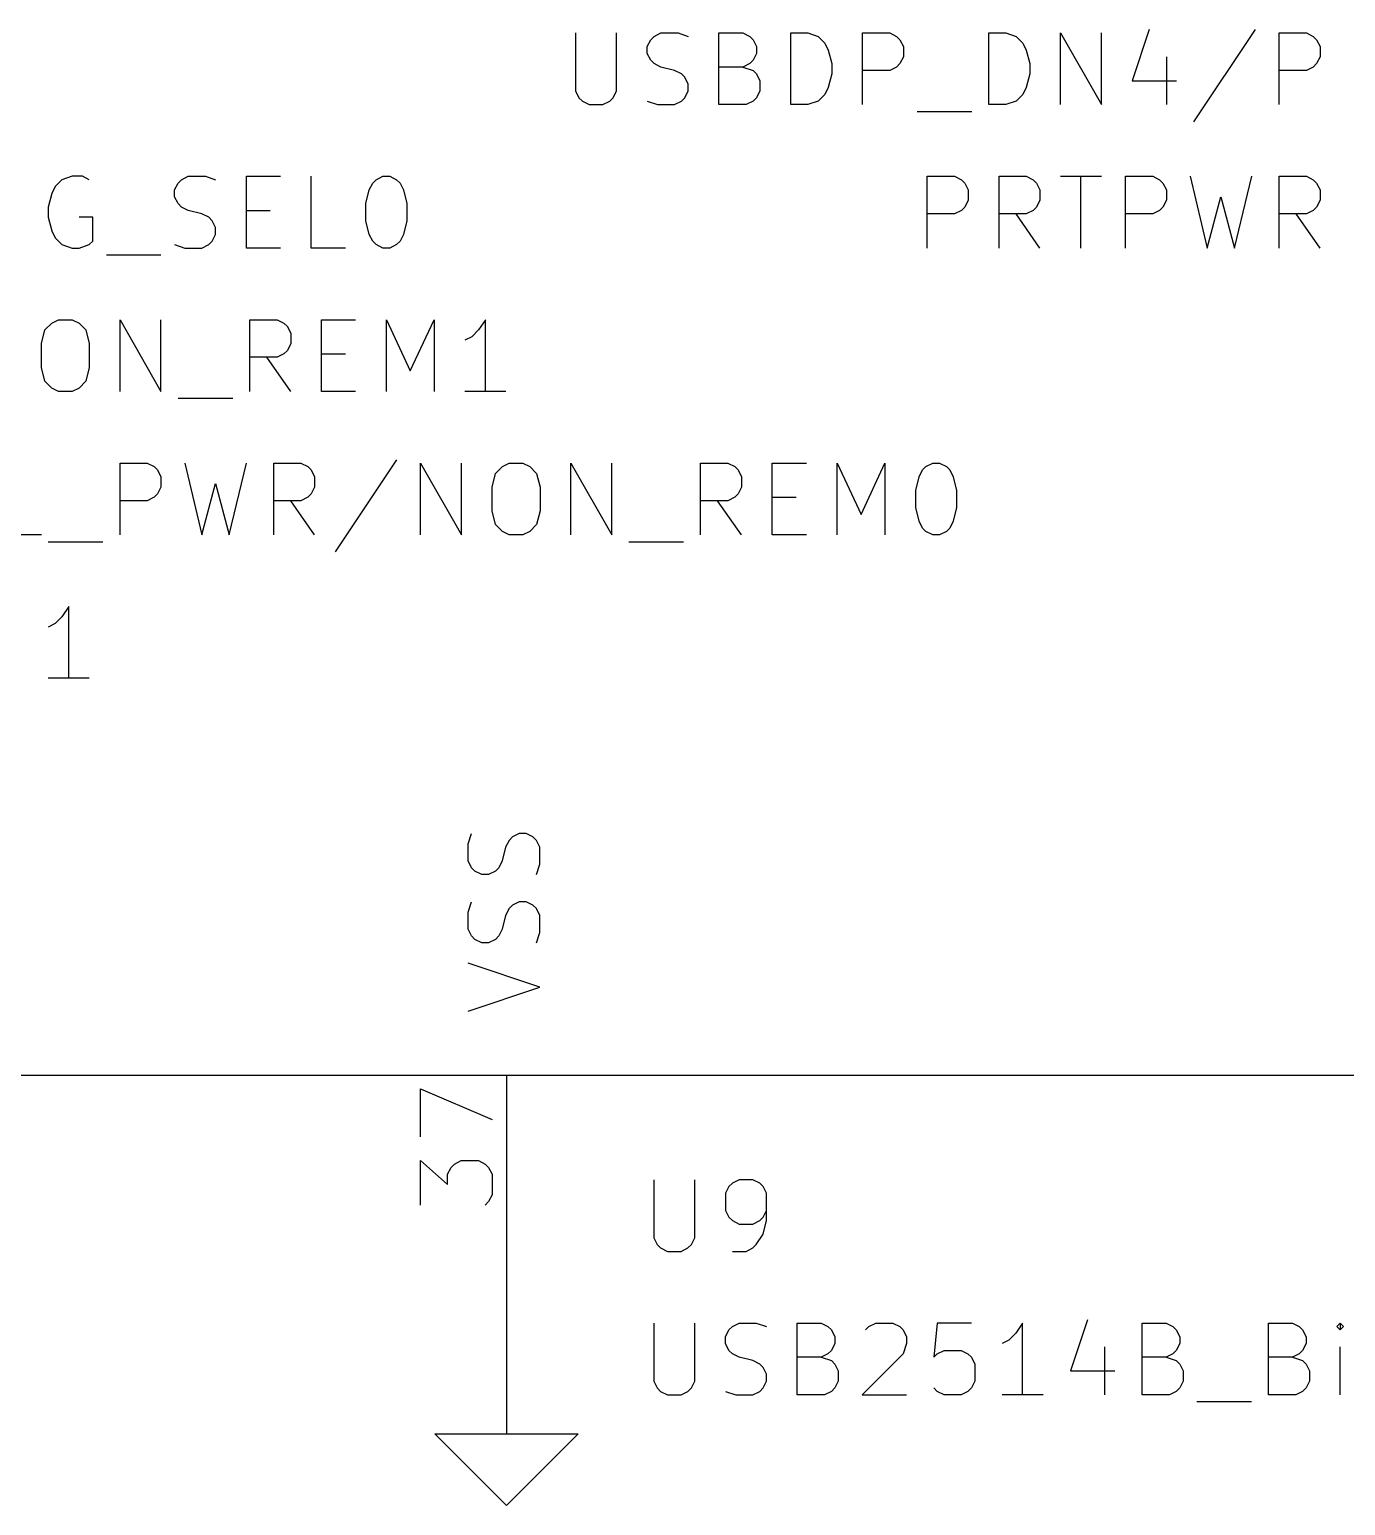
# Model space of a CAD drawing. Header units: millimetres. Extents: x 10 to 287, y -200 to -10.
# Drawn here: x 176.97 to 200.28, y -151.13 to -124.99 of the extents above; entities that cross this region are included whole.
import ezdxf

# ---------------------------------------------------------------- set-up
doc = ezdxf.new("R2010")
doc.units = ezdxf.units.MM
for name, color, linetype in [('GREENSIXTYFIVE', 129, 'CONTINUOUS'), ('LIGHTGREEN', 92, 'CONTINUOUS'), ('LIGHTRED', 12, 'CONTINUOUS'), ('RED', 14, 'CONTINUOUS'), ('WHITE', 250, 'CONTINUOUS')]:
    doc.layers.add(name, color=color, linetype=linetype)

msp = doc.modelspace()

# ---------------------------------------------------------------- linework, layer by layer
at = {"layer": 'GREENSIXTYFIVE', "linetype": 'CONTINUOUS'}
for p, q in [((186.6416, -125.0475), (186.6416, -126.0756)), ((186.6416, -125.0475), (186.6416, -126.0756)), ((187.3673, -126.0756), (187.3673, -125.0475)), ((187.3673, -126.0756), (187.3673, -125.0475)), ((187.9117, -125.2894), (187.9721, -125.1685)), ((187.9117, -125.2894), (187.9721, -125.1685)), ((187.9721, -125.1685), (188.0326, -125.108)), ((187.9721, -125.1685), (188.0326, -125.108)), ((188.0326, -125.108), (188.1536, -125.0475)), ((188.0326, -125.108), (188.1536, -125.0475)), ((188.1536, -125.0475), (188.4559, -125.0475)), ((188.1536, -125.0475), (188.4559, -125.0475)), ((188.4559, -125.0475), (188.6374, -125.108)), ((188.4559, -125.0475), (188.6374, -125.108)), ((189.1816, -126.3175), (189.1816, -125.0475)), ((189.1816, -125.0475), (189.605, -125.0475)), ((189.1816, -126.3175), (189.1816, -125.0475)), ((189.1816, -125.0475), (189.605, -125.0475)), ((189.605, -125.0475), (189.7259, -125.108)), ((189.605, -125.0475), (189.7259, -125.108)), ((189.7259, -125.108), (189.7864, -125.1685)), ((189.7259, -125.108), (189.7864, -125.1685)), ((189.7864, -125.1685), (189.8469, -125.2894)), ((189.7864, -125.1685), (189.8469, -125.2894)), ((190.4516, -126.3175), (190.4516, -125.0475)), ((190.4516, -125.0475), (190.754, -125.0475)), ((190.4516, -126.3175), (190.4516, -125.0475)), ((190.4516, -125.0475), (190.754, -125.0475)), ((190.754, -125.0475), (190.9354, -125.108)), ((190.754, -125.0475), (190.9354, -125.108)), ((190.9354, -125.108), (191.0564, -125.229)), ((190.9354, -125.108), (191.0564, -125.229)), ((191.7216, -126.3175), (191.7216, -125.0475)), ((191.7216, -125.0475), (192.2054, -125.0475)), ((191.7216, -126.3175), (191.7216, -125.0475)), ((191.7216, -125.0475), (192.2054, -125.0475)), ((192.2054, -125.0475), (192.3264, -125.108)), ((192.2054, -125.0475), (192.3264, -125.108)), ((192.3264, -125.108), (192.3869, -125.1685)), ((192.3264, -125.108), (192.3869, -125.1685)), ((192.3869, -125.1685), (192.4473, -125.2894)), ((192.3869, -125.1685), (192.4473, -125.2894)), ((193.9592, -126.3175), (193.9592, -125.0475)), ((193.9592, -125.0475), (194.2616, -125.0475)), ((193.9592, -126.3175), (193.9592, -125.0475)), ((193.9592, -125.0475), (194.2616, -125.0475)), ((194.2616, -125.0475), (194.443, -125.108)), ((194.2616, -125.0475), (194.443, -125.108)), ((194.443, -125.108), (194.564, -125.229)), ((194.443, -125.108), (194.564, -125.229)), ((195.2292, -126.3175), (195.2292, -125.0475)), ((195.2292, -125.0475), (195.9549, -126.3175)), ((195.2292, -126.3175), (195.2292, -125.0475)), ((195.2292, -125.0475), (195.9549, -126.3175)), ((195.9549, -126.3175), (195.9549, -125.0475)), ((195.9549, -126.3175), (195.9549, -125.0475)), ((196.8016, -124.9871), (196.4993, -125.8942)), ((196.8016, -124.9871), (196.4993, -125.8942)), ((198.6764, -124.9871), (197.5878, -126.6199)), ((198.6764, -124.9871), (197.5878, -126.6199)), ((199.0997, -126.3175), (199.0997, -125.0475)), ((199.0997, -125.0475), (199.5835, -125.0475)), ((199.0997, -126.3175), (199.0997, -125.0475)), ((199.0997, -125.0475), (199.5835, -125.0475)), ((199.5835, -125.0475), (199.7045, -125.108)), ((199.5835, -125.0475), (199.7045, -125.108)), ((199.7045, -125.108), (199.765, -125.1685)), ((199.7045, -125.108), (199.765, -125.1685)), ((199.765, -125.1685), (199.8254, -125.2894)), ((199.765, -125.1685), (199.8254, -125.2894)), ((187.9117, -125.4104), (187.9117, -125.2894)), ((187.9117, -125.4104), (187.9117, -125.2894)), ((187.9721, -125.5313), (187.9117, -125.4104)), ((187.9721, -125.5313), (187.9117, -125.4104)), ((189.8469, -125.4104), (189.7864, -125.5313)), ((189.8469, -125.4104), (189.7864, -125.5313)), ((189.8469, -125.2894), (189.8469, -125.4104)), ((189.8469, -125.2894), (189.8469, -125.4104)), ((191.0564, -125.229), (191.1169, -125.3499)), ((191.0564, -125.229), (191.1169, -125.3499)), ((191.1169, -125.3499), (191.1773, -125.5918)), ((191.1169, -125.3499), (191.1773, -125.5918)), ((192.4473, -125.4709), (192.3869, -125.5918)), ((192.4473, -125.4709), (192.3869, -125.5918)), ((192.4473, -125.2894), (192.4473, -125.4709)), ((192.4473, -125.2894), (192.4473, -125.4709)), ((194.564, -125.229), (194.6245, -125.3499)), ((194.564, -125.229), (194.6245, -125.3499)), ((194.6245, -125.3499), (194.6849, -125.5918)), ((194.6245, -125.3499), (194.6849, -125.5918)), ((197.104, -125.4709), (197.104, -126.3175)), ((197.104, -125.4709), (197.104, -126.3175)), ((199.8254, -125.4709), (199.765, -125.5918)), ((199.8254, -125.4709), (199.765, -125.5918)), ((199.8254, -125.2894), (199.8254, -125.4709)), ((199.8254, -125.2894), (199.8254, -125.4709)), ((188.0326, -125.5918), (187.9721, -125.5313)), ((188.0326, -125.5918), (187.9721, -125.5313)), ((188.1536, -125.6523), (188.0326, -125.5918)), ((188.1536, -125.6523), (188.0326, -125.5918)), ((188.3955, -125.7128), (188.1536, -125.6523)), ((188.3955, -125.7128), (188.1536, -125.6523)), ((188.5164, -125.7732), (188.3955, -125.7128)), ((188.5164, -125.7732), (188.3955, -125.7128)), ((189.605, -125.6523), (189.1816, -125.6523)), ((189.605, -125.6523), (189.1816, -125.6523)), ((189.7259, -125.5918), (189.605, -125.6523)), ((189.7259, -125.5918), (189.605, -125.6523)), ((189.605, -125.6523), (189.7864, -125.7128)), ((189.605, -125.6523), (189.7864, -125.7128)), ((189.7864, -125.5313), (189.7259, -125.5918)), ((189.7864, -125.5313), (189.7259, -125.5918)), ((189.7864, -125.7128), (189.8469, -125.7732)), ((189.7864, -125.7128), (189.8469, -125.7732)), ((191.1773, -125.5918), (191.1773, -125.7732)), ((191.1773, -125.5918), (191.1773, -125.7732)), ((192.2054, -125.7128), (191.7216, -125.7128)), ((192.2054, -125.7128), (191.7216, -125.7128)), ((192.3264, -125.6523), (192.2054, -125.7128)), ((192.3264, -125.6523), (192.2054, -125.7128)), ((192.3869, -125.5918), (192.3264, -125.6523)), ((192.3869, -125.5918), (192.3264, -125.6523)), ((194.6849, -125.5918), (194.6849, -125.7732)), ((194.6849, -125.5918), (194.6849, -125.7732)), ((199.5835, -125.7128), (199.0997, -125.7128)), ((199.5835, -125.7128), (199.0997, -125.7128)), ((199.7045, -125.6523), (199.5835, -125.7128)), ((199.7045, -125.6523), (199.5835, -125.7128)), ((199.765, -125.5918), (199.7045, -125.6523)), ((199.765, -125.5918), (199.7045, -125.6523)), ((188.5769, -125.8337), (188.5164, -125.7732)), ((188.5769, -125.8337), (188.5164, -125.7732)), ((188.6374, -125.9547), (188.5769, -125.8337)), ((188.6374, -125.9547), (188.5769, -125.8337)), ((188.6374, -126.0756), (188.6374, -125.9547)), ((188.6374, -126.0756), (188.6374, -125.9547)), ((189.8469, -125.7732), (189.9073, -125.8942)), ((189.8469, -125.7732), (189.9073, -125.8942)), ((189.9073, -125.8942), (189.9073, -126.0756)), ((189.9073, -125.8942), (189.9073, -126.0756)), ((191.1773, -125.7732), (191.1169, -126.0151)), ((191.1773, -125.7732), (191.1169, -126.0151)), ((194.6849, -125.7732), (194.6245, -126.0151)), ((194.6849, -125.7732), (194.6245, -126.0151)), ((196.4993, -125.8942), (197.2854, -125.8942)), ((196.4993, -125.8942), (197.2854, -125.8942)), ((186.6416, -126.0756), (186.7021, -126.1966)), ((186.6416, -126.0756), (186.7021, -126.1966)), ((186.7021, -126.1966), (186.7626, -126.2571)), ((186.7021, -126.1966), (186.7626, -126.2571)), ((186.7626, -126.2571), (186.8835, -126.3175)), ((186.7626, -126.2571), (186.8835, -126.3175)), ((187.1254, -126.3175), (187.2464, -126.2571)), ((187.1254, -126.3175), (187.2464, -126.2571)), ((187.2464, -126.2571), (187.3069, -126.1966)), ((187.2464, -126.2571), (187.3069, -126.1966)), ((187.3069, -126.1966), (187.3673, -126.0756)), ((187.3069, -126.1966), (187.3673, -126.0756)), ((187.9117, -126.2571), (188.0931, -126.3175)), ((187.9117, -126.2571), (188.0931, -126.3175)), ((188.3955, -126.3175), (188.5164, -126.2571)), ((188.3955, -126.3175), (188.5164, -126.2571)), ((188.5164, -126.2571), (188.5769, -126.1966)), ((188.5164, -126.2571), (188.5769, -126.1966)), ((188.5769, -126.1966), (188.6374, -126.0756)), ((188.5769, -126.1966), (188.6374, -126.0756)), ((189.7864, -126.2571), (189.6654, -126.3175)), ((189.7864, -126.2571), (189.6654, -126.3175)), ((189.8469, -126.1966), (189.7864, -126.2571)), ((189.8469, -126.1966), (189.7864, -126.2571)), ((189.9073, -126.0756), (189.8469, -126.1966)), ((189.9073, -126.0756), (189.8469, -126.1966)), ((190.9354, -126.2571), (190.754, -126.3175)), ((190.9354, -126.2571), (190.754, -126.3175)), ((191.0564, -126.1361), (190.9354, -126.2571)), ((191.0564, -126.1361), (190.9354, -126.2571)), ((191.1169, -126.0151), (191.0564, -126.1361)), ((191.1169, -126.0151), (191.0564, -126.1361)), ((194.443, -126.2571), (194.2616, -126.3175)), ((194.443, -126.2571), (194.2616, -126.3175)), ((194.564, -126.1361), (194.443, -126.2571)), ((194.564, -126.1361), (194.443, -126.2571)), ((194.6245, -126.0151), (194.564, -126.1361)), ((194.6245, -126.0151), (194.564, -126.1361)), ((186.8835, -126.3175), (187.1254, -126.3175)), ((186.8835, -126.3175), (187.1254, -126.3175)), ((188.0931, -126.3175), (188.3955, -126.3175)), ((188.0931, -126.3175), (188.3955, -126.3175)), ((189.6654, -126.3175), (189.1816, -126.3175)), ((189.6654, -126.3175), (189.1816, -126.3175)), ((190.754, -126.3175), (190.4516, -126.3175)), ((190.754, -126.3175), (190.4516, -126.3175)), ((192.6893, -126.4385), (193.6569, -126.4385)), ((192.6893, -126.4385), (193.6569, -126.4385)), ((194.2616, -126.3175), (193.9592, -126.3175)), ((194.2616, -126.3175), (193.9592, -126.3175)), ((177.425, -127.769), (177.3645, -127.8899)), ((177.425, -127.769), (177.3645, -127.8899)), ((177.546, -127.648), (177.425, -127.769)), ((177.546, -127.648), (177.425, -127.769)), ((177.7274, -127.5875), (177.546, -127.648)), ((177.7274, -127.5875), (177.546, -127.648)), ((177.9088, -127.5875), (177.7274, -127.5875)), ((177.9088, -127.5875), (177.7274, -127.5875)), ((178.0298, -127.648), (177.9088, -127.5875)), ((178.0298, -127.648), (177.9088, -127.5875)), ((179.5417, -127.8294), (179.6021, -127.7085)), ((179.5417, -127.8294), (179.6021, -127.7085)), ((179.5417, -127.9504), (179.5417, -127.8294)), ((179.5417, -127.9504), (179.5417, -127.8294)), ((179.6021, -127.7085), (179.6626, -127.648)), ((179.6021, -127.7085), (179.6626, -127.648)), ((179.6626, -127.648), (179.7836, -127.5875)), ((179.6626, -127.648), (179.7836, -127.5875)), ((179.7836, -127.5875), (180.0859, -127.5875)), ((179.7836, -127.5875), (180.0859, -127.5875)), ((180.0859, -127.5875), (180.2674, -127.648)), ((180.0859, -127.5875), (180.2674, -127.648)), ((180.8116, -128.8575), (180.8116, -127.5875)), ((180.8116, -127.5875), (181.4164, -127.5875)), ((180.8116, -128.8575), (180.8116, -127.5875)), ((180.8116, -127.5875), (181.4164, -127.5875)), ((181.9606, -128.8575), (181.9606, -127.5875)), ((181.9606, -128.8575), (181.9606, -127.5875)), ((182.9283, -128.0713), (182.9887, -127.8294)), ((182.9283, -128.0713), (182.9887, -127.8294)), ((182.9887, -127.8294), (183.0492, -127.7085)), ((182.9887, -127.8294), (183.0492, -127.7085)), ((183.0492, -127.7085), (183.1097, -127.648)), ((183.0492, -127.7085), (183.1097, -127.648)), ((183.1097, -127.648), (183.2306, -127.5875)), ((183.1097, -127.648), (183.2306, -127.5875)), ((183.2306, -127.5875), (183.3516, -127.5875)), ((183.2306, -127.5875), (183.3516, -127.5875)), ((183.3516, -127.5875), (183.4725, -127.648)), ((183.3516, -127.5875), (183.4725, -127.648)), ((183.4725, -127.648), (183.533, -127.7085)), ((183.4725, -127.648), (183.533, -127.7085)), ((183.533, -127.7085), (183.5935, -127.8294)), ((183.533, -127.7085), (183.5935, -127.8294)), ((183.5935, -127.8294), (183.654, -128.0713)), ((183.5935, -127.8294), (183.654, -128.0713)), ((192.8707, -128.8575), (192.8707, -127.5875)), ((192.8707, -127.5875), (193.3545, -127.5875)), ((192.8707, -128.8575), (192.8707, -127.5875)), ((192.8707, -127.5875), (193.3545, -127.5875)), ((193.3545, -127.5875), (193.4755, -127.648)), ((193.3545, -127.5875), (193.4755, -127.648)), ((193.4755, -127.648), (193.536, -127.7085)), ((193.4755, -127.648), (193.536, -127.7085)), ((193.536, -127.7085), (193.5964, -127.8294)), ((193.536, -127.7085), (193.5964, -127.8294)), ((193.5964, -127.8294), (193.5964, -128.0109)), ((193.5964, -127.8294), (193.5964, -128.0109)), ((194.1407, -128.8575), (194.1407, -127.5875)), ((194.1407, -127.5875), (194.6245, -127.5875)), ((194.1407, -128.8575), (194.1407, -127.5875)), ((194.1407, -127.5875), (194.6245, -127.5875)), ((194.6245, -127.5875), (194.7455, -127.648)), ((194.6245, -127.5875), (194.7455, -127.648)), ((194.7455, -127.648), (194.806, -127.7085)), ((194.7455, -127.648), (194.806, -127.7085)), ((194.806, -127.7085), (194.8664, -127.8294)), ((194.806, -127.7085), (194.8664, -127.8294)), ((194.8664, -127.8294), (194.8664, -128.0109)), ((194.8664, -127.8294), (194.8664, -128.0109)), ((195.2293, -127.5875), (195.955, -127.5875)), ((195.2293, -127.5875), (195.955, -127.5875)), ((195.5922, -128.8575), (195.5922, -127.5875)), ((195.5922, -128.8575), (195.5922, -127.5875)), ((196.3783, -128.8575), (196.3783, -127.5875)), ((196.3783, -127.5875), (196.8621, -127.5875)), ((196.3783, -128.8575), (196.3783, -127.5875)), ((196.3783, -127.5875), (196.8621, -127.5875)), ((196.8621, -127.5875), (196.9831, -127.648)), ((196.8621, -127.5875), (196.9831, -127.648)), ((196.9831, -127.648), (197.0436, -127.7085)), ((196.9831, -127.648), (197.0436, -127.7085)), ((197.0436, -127.7085), (197.104, -127.8294)), ((197.0436, -127.7085), (197.104, -127.8294)), ((197.104, -127.8294), (197.104, -128.0109)), ((197.104, -127.8294), (197.104, -128.0109)), ((197.5274, -127.5875), (197.8298, -128.8575)), ((197.5274, -127.5875), (197.8298, -128.8575)), ((198.3136, -128.8575), (198.616, -127.5875)), ((198.3136, -128.8575), (198.616, -127.5875)), ((199.0997, -128.8575), (199.0997, -127.5875)), ((199.0997, -127.5875), (199.5835, -127.5875)), ((199.0997, -128.8575), (199.0997, -127.5875)), ((199.0997, -127.5875), (199.5835, -127.5875)), ((199.5835, -127.5875), (199.7045, -127.648)), ((199.5835, -127.5875), (199.7045, -127.648)), ((199.7045, -127.648), (199.765, -127.7085)), ((199.7045, -127.648), (199.765, -127.7085)), ((199.765, -127.7085), (199.8254, -127.8294)), ((199.765, -127.7085), (199.8254, -127.8294)), ((199.8254, -127.8294), (199.8254, -128.0109)), ((199.8254, -127.8294), (199.8254, -128.0109)), ((177.3645, -127.8899), (177.3041, -128.1318)), ((177.3645, -127.8899), (177.3041, -128.1318)), ((179.6021, -128.0713), (179.5417, -127.9504)), ((179.6021, -128.0713), (179.5417, -127.9504)), ((179.6626, -128.1318), (179.6021, -128.0713)), ((179.6626, -128.1318), (179.6021, -128.0713)), ((182.9283, -128.3737), (182.9283, -128.0713)), ((182.9283, -128.3737), (182.9283, -128.0713)), ((183.654, -128.0713), (183.654, -128.3737)), ((183.654, -128.0713), (183.654, -128.3737)), ((193.5964, -128.0109), (193.536, -128.1318)), ((193.5964, -128.0109), (193.536, -128.1318)), ((194.8664, -128.0109), (194.806, -128.1318)), ((194.8664, -128.0109), (194.806, -128.1318)), ((197.104, -128.0109), (197.0436, -128.1318)), ((197.104, -128.0109), (197.0436, -128.1318)), ((197.8298, -128.8575), (198.0717, -127.9504)), ((197.8298, -128.8575), (198.0717, -127.9504)), ((198.0717, -127.9504), (198.3136, -128.8575)), ((198.0717, -127.9504), (198.3136, -128.8575)), ((199.8254, -128.0109), (199.765, -128.1318)), ((199.8254, -128.0109), (199.765, -128.1318)), ((177.3041, -128.1318), (177.3041, -128.3132)), ((177.3041, -128.1318), (177.3041, -128.3132)), ((177.3041, -128.3132), (177.3645, -128.5551)), ((177.3041, -128.3132), (177.3645, -128.5551)), ((178.0902, -128.3132), (177.8483, -128.3132)), ((178.0902, -128.3132), (177.8483, -128.3132)), ((178.0902, -128.7366), (178.0902, -128.3132)), ((178.0902, -128.7366), (178.0902, -128.3132)), ((179.7836, -128.1923), (179.6626, -128.1318)), ((179.7836, -128.1923), (179.6626, -128.1318)), ((180.0255, -128.2528), (179.7836, -128.1923)), ((180.0255, -128.2528), (179.7836, -128.1923)), ((180.1464, -128.3132), (180.0255, -128.2528)), ((180.1464, -128.3132), (180.0255, -128.2528)), ((180.2069, -128.3737), (180.1464, -128.3132)), ((180.2069, -128.3737), (180.1464, -128.3132)), ((180.8116, -128.1923), (181.235, -128.1923)), ((180.8116, -128.1923), (181.235, -128.1923)), ((193.3545, -128.2528), (192.8707, -128.2528)), ((193.3545, -128.2528), (192.8707, -128.2528)), ((193.4755, -128.1923), (193.3545, -128.2528)), ((193.4755, -128.1923), (193.3545, -128.2528)), ((193.536, -128.1318), (193.4755, -128.1923)), ((193.536, -128.1318), (193.4755, -128.1923)), ((194.6245, -128.2528), (194.1407, -128.2528)), ((194.6245, -128.2528), (194.1407, -128.2528)), ((194.8664, -128.8575), (194.4431, -128.2528)), ((194.8664, -128.8575), (194.4431, -128.2528)), ((194.7455, -128.1923), (194.6245, -128.2528)), ((194.7455, -128.1923), (194.6245, -128.2528)), ((194.806, -128.1318), (194.7455, -128.1923)), ((194.806, -128.1318), (194.7455, -128.1923)), ((196.8621, -128.2528), (196.3783, -128.2528)), ((196.8621, -128.2528), (196.3783, -128.2528)), ((196.9831, -128.1923), (196.8621, -128.2528)), ((196.9831, -128.1923), (196.8621, -128.2528)), ((197.0436, -128.1318), (196.9831, -128.1923)), ((197.0436, -128.1318), (196.9831, -128.1923)), ((199.5835, -128.2528), (199.0997, -128.2528)), ((199.5835, -128.2528), (199.0997, -128.2528)), ((199.8254, -128.8575), (199.4021, -128.2528)), ((199.8254, -128.8575), (199.4021, -128.2528)), ((199.7045, -128.1923), (199.5835, -128.2528)), ((199.7045, -128.1923), (199.5835, -128.2528)), ((199.765, -128.1318), (199.7045, -128.1923)), ((199.765, -128.1318), (199.7045, -128.1923)), ((177.3645, -128.5551), (177.425, -128.6761)), ((177.3645, -128.5551), (177.425, -128.6761)), ((180.2674, -128.4947), (180.2069, -128.3737)), ((180.2674, -128.4947), (180.2069, -128.3737)), ((180.2069, -128.7366), (180.2674, -128.6156)), ((180.2069, -128.7366), (180.2674, -128.6156)), ((180.2674, -128.6156), (180.2674, -128.4947)), ((180.2674, -128.6156), (180.2674, -128.4947)), ((182.9887, -128.6156), (182.9283, -128.3737)), ((182.9887, -128.6156), (182.9283, -128.3737)), ((183.0492, -128.7366), (182.9887, -128.6156)), ((183.0492, -128.7366), (182.9887, -128.6156)), ((183.5935, -128.6156), (183.533, -128.7366)), ((183.5935, -128.6156), (183.533, -128.7366)), ((183.654, -128.3737), (183.5935, -128.6156)), ((183.654, -128.3737), (183.5935, -128.6156)), ((177.425, -128.6761), (177.546, -128.7971)), ((177.425, -128.6761), (177.546, -128.7971)), ((177.546, -128.7971), (177.7274, -128.8575)), ((177.546, -128.7971), (177.7274, -128.8575)), ((177.7274, -128.8575), (177.8483, -128.8575)), ((177.7274, -128.8575), (177.8483, -128.8575)), ((177.8483, -128.8575), (178.0298, -128.7971)), ((177.8483, -128.8575), (178.0298, -128.7971)), ((178.0298, -128.7971), (178.0902, -128.7366)), ((178.0298, -128.7971), (178.0902, -128.7366)), ((179.5417, -128.7971), (179.7231, -128.8575)), ((179.5417, -128.7971), (179.7231, -128.8575)), ((179.7231, -128.8575), (180.0255, -128.8575)), ((179.7231, -128.8575), (180.0255, -128.8575)), ((180.0255, -128.8575), (180.1464, -128.7971)), ((180.0255, -128.8575), (180.1464, -128.7971)), ((180.1464, -128.7971), (180.2069, -128.7366)), ((180.1464, -128.7971), (180.2069, -128.7366)), ((181.4164, -128.8575), (180.8116, -128.8575)), ((181.4164, -128.8575), (180.8116, -128.8575)), ((182.5654, -128.8575), (181.9606, -128.8575)), ((182.5654, -128.8575), (181.9606, -128.8575)), ((183.1097, -128.7971), (183.0492, -128.7366)), ((183.1097, -128.7971), (183.0492, -128.7366)), ((183.2306, -128.8575), (183.1097, -128.7971)), ((183.2306, -128.8575), (183.1097, -128.7971)), ((183.3516, -128.8575), (183.2306, -128.8575)), ((183.3516, -128.8575), (183.2306, -128.8575)), ((183.4725, -128.7971), (183.3516, -128.8575)), ((183.4725, -128.7971), (183.3516, -128.8575)), ((183.533, -128.7366), (183.4725, -128.7971)), ((183.533, -128.7366), (183.4725, -128.7971)), ((178.3322, -128.9785), (179.2998, -128.9785)), ((178.3322, -128.9785), (179.2998, -128.9785)), ((177.2436, -130.309), (177.3646, -130.188)), ((177.2436, -130.309), (177.3646, -130.188)), ((177.3646, -130.188), (177.4855, -130.1275)), ((177.3646, -130.188), (177.4855, -130.1275)), ((177.4855, -130.1275), (177.7274, -130.1275)), ((177.4855, -130.1275), (177.7274, -130.1275)), ((177.7274, -130.1275), (177.8484, -130.188)), ((177.7274, -130.1275), (177.8484, -130.188)), ((177.8484, -130.188), (177.9693, -130.309)), ((177.8484, -130.188), (177.9693, -130.309)), ((178.5741, -131.3975), (178.5741, -130.1275)), ((178.5741, -130.1275), (179.2998, -131.3975)), ((178.5741, -131.3975), (178.5741, -130.1275)), ((178.5741, -130.1275), (179.2998, -131.3975)), ((179.2998, -131.3975), (179.2998, -130.1275)), ((179.2998, -131.3975), (179.2998, -130.1275)), ((180.8722, -131.3975), (180.8722, -130.1275)), ((180.8722, -130.1275), (181.356, -130.1275)), ((180.8722, -131.3975), (180.8722, -130.1275)), ((180.8722, -130.1275), (181.356, -130.1275)), ((181.356, -130.1275), (181.477, -130.188)), ((181.356, -130.1275), (181.477, -130.188)), ((181.477, -130.188), (181.5375, -130.2485)), ((181.477, -130.188), (181.5375, -130.2485)), ((182.1422, -131.3975), (182.1422, -130.1275)), ((182.1422, -130.1275), (182.747, -130.1275)), ((182.1422, -131.3975), (182.1422, -130.1275)), ((182.1422, -130.1275), (182.747, -130.1275)), ((183.2912, -131.3975), (183.2912, -130.1275)), ((183.2912, -130.1275), (183.7146, -131.0347)), ((183.2912, -131.3975), (183.2912, -130.1275)), ((183.2912, -130.1275), (183.7146, -131.0347)), ((183.7146, -131.0347), (184.1379, -130.1275)), ((183.7146, -131.0347), (184.1379, -130.1275)), ((184.1379, -130.1275), (184.1379, -131.3975)), ((184.1379, -130.1275), (184.1379, -131.3975)), ((185.045, -130.1275), (184.9241, -130.309)), ((185.045, -130.1275), (184.9241, -130.309)), ((185.045, -131.3975), (185.045, -130.1275)), ((185.045, -131.3975), (185.045, -130.1275)), ((177.1832, -130.5509), (177.2436, -130.309)), ((177.1832, -130.5509), (177.2436, -130.309)), ((177.9693, -130.309), (178.0298, -130.5509)), ((177.9693, -130.309), (178.0298, -130.5509)), ((181.5375, -130.2485), (181.5979, -130.3694)), ((181.5375, -130.2485), (181.5979, -130.3694)), ((181.5979, -130.3694), (181.5979, -130.5509)), ((181.5979, -130.3694), (181.5979, -130.5509)), ((184.8031, -130.4299), (184.6822, -130.4904)), ((184.8031, -130.4299), (184.6822, -130.4904)), ((184.9241, -130.309), (184.8031, -130.4299)), ((184.9241, -130.309), (184.8031, -130.4299)), ((177.1832, -130.9742), (177.1832, -130.5509)), ((177.1832, -130.9742), (177.1832, -130.5509)), ((178.0298, -130.5509), (178.0298, -130.9742)), ((178.0298, -130.5509), (178.0298, -130.9742)), ((181.5375, -130.6718), (181.477, -130.7323)), ((181.5375, -130.6718), (181.477, -130.7323)), ((181.5979, -130.5509), (181.5375, -130.6718)), ((181.5979, -130.5509), (181.5375, -130.6718)), ((177.2436, -131.2161), (177.1832, -130.9742)), ((177.2436, -131.2161), (177.1832, -130.9742)), ((178.0298, -130.9742), (177.9693, -131.2161)), ((178.0298, -130.9742), (177.9693, -131.2161)), ((181.356, -130.7928), (180.8722, -130.7928)), ((181.356, -130.7928), (180.8722, -130.7928)), ((181.5979, -131.3975), (181.1746, -130.7928)), ((181.5979, -131.3975), (181.1746, -130.7928)), ((181.477, -130.7323), (181.356, -130.7928)), ((181.477, -130.7323), (181.356, -130.7928)), ((182.1422, -130.7323), (182.5656, -130.7323)), ((182.1422, -130.7323), (182.5656, -130.7323)), ((177.3646, -131.3371), (177.2436, -131.2161)), ((177.3646, -131.3371), (177.2436, -131.2161)), ((177.9693, -131.2161), (177.8484, -131.3371)), ((177.9693, -131.2161), (177.8484, -131.3371)), ((177.4855, -131.3975), (177.3646, -131.3371)), ((177.4855, -131.3975), (177.3646, -131.3371)), ((177.7274, -131.3975), (177.4855, -131.3975)), ((177.7274, -131.3975), (177.4855, -131.3975)), ((177.8484, -131.3371), (177.7274, -131.3975)), ((177.8484, -131.3371), (177.7274, -131.3975)), ((182.747, -131.3975), (182.1422, -131.3975)), ((182.747, -131.3975), (182.1422, -131.3975)), ((185.4079, -131.3975), (184.6822, -131.3975)), ((185.4079, -131.3975), (184.6822, -131.3975)), ((179.6023, -131.5185), (180.5699, -131.5185)), ((179.6023, -131.5185), (180.5699, -131.5185)), ((178.5741, -133.9375), (178.5741, -132.6675)), ((178.5741, -132.6675), (179.0579, -132.6675)), ((178.5741, -133.9375), (178.5741, -132.6675)), ((178.5741, -132.6675), (179.0579, -132.6675)), ((179.0579, -132.6675), (179.1789, -132.728)), ((179.0579, -132.6675), (179.1789, -132.728)), ((179.1789, -132.728), (179.2394, -132.7885)), ((179.1789, -132.728), (179.2394, -132.7885)), ((179.2394, -132.7885), (179.2998, -132.9094)), ((179.2394, -132.7885), (179.2998, -132.9094)), ((179.7232, -132.6675), (180.0256, -133.9375)), ((179.7232, -132.6675), (180.0256, -133.9375)), ((180.5094, -133.9375), (180.8118, -132.6675)), ((180.5094, -133.9375), (180.8118, -132.6675)), ((181.2955, -133.9375), (181.2955, -132.6675)), ((181.2955, -132.6675), (181.7793, -132.6675)), ((181.2955, -133.9375), (181.2955, -132.6675)), ((181.2955, -132.6675), (181.7793, -132.6675)), ((181.7793, -132.6675), (181.9003, -132.728)), ((181.7793, -132.6675), (181.9003, -132.728)), ((181.9003, -132.728), (181.9608, -132.7885)), ((181.9003, -132.728), (181.9608, -132.7885)), ((181.9608, -132.7885), (182.0212, -132.9094)), ((181.9608, -132.7885), (182.0212, -132.9094)), ((183.4727, -132.6071), (182.3841, -134.2399)), ((183.4727, -132.6071), (182.3841, -134.2399)), ((183.896, -133.9375), (183.896, -132.6675)), ((183.896, -132.6675), (184.6217, -133.9375)), ((183.896, -133.9375), (183.896, -132.6675)), ((183.896, -132.6675), (184.6217, -133.9375)), ((184.6217, -133.9375), (184.6217, -132.6675)), ((184.6217, -133.9375), (184.6217, -132.6675)), ((185.2265, -132.849), (185.3475, -132.728)), ((185.2265, -132.849), (185.3475, -132.728)), ((185.3475, -132.728), (185.4684, -132.6675)), ((185.3475, -132.728), (185.4684, -132.6675)), ((185.4684, -132.6675), (185.7103, -132.6675)), ((185.4684, -132.6675), (185.7103, -132.6675)), ((185.7103, -132.6675), (185.8313, -132.728)), ((185.7103, -132.6675), (185.8313, -132.728)), ((185.8313, -132.728), (185.9522, -132.849)), ((185.8313, -132.728), (185.9522, -132.849)), ((186.557, -133.9375), (186.557, -132.6675)), ((186.557, -132.6675), (187.2827, -133.9375)), ((186.557, -133.9375), (186.557, -132.6675)), ((186.557, -132.6675), (187.2827, -133.9375)), ((187.2827, -133.9375), (187.2827, -132.6675)), ((187.2827, -133.9375), (187.2827, -132.6675)), ((188.8551, -133.9375), (188.8551, -132.6675)), ((188.8551, -132.6675), (189.3389, -132.6675)), ((188.8551, -133.9375), (188.8551, -132.6675)), ((188.8551, -132.6675), (189.3389, -132.6675)), ((189.3389, -132.6675), (189.4599, -132.728)), ((189.3389, -132.6675), (189.4599, -132.728)), ((189.4599, -132.728), (189.5204, -132.7885)), ((189.4599, -132.728), (189.5204, -132.7885)), ((189.5204, -132.7885), (189.5808, -132.9094)), ((189.5204, -132.7885), (189.5808, -132.9094)), ((190.1251, -133.9375), (190.1251, -132.6675)), ((190.1251, -132.6675), (190.7299, -132.6675)), ((190.1251, -133.9375), (190.1251, -132.6675)), ((190.1251, -132.6675), (190.7299, -132.6675)), ((191.2741, -133.9375), (191.2741, -132.6675)), ((191.2741, -132.6675), (191.6975, -133.5747)), ((191.2741, -133.9375), (191.2741, -132.6675)), ((191.2741, -132.6675), (191.6975, -133.5747)), ((191.6975, -133.5747), (192.1208, -132.6675)), ((191.6975, -133.5747), (192.1208, -132.6675)), ((192.1208, -132.6675), (192.1208, -133.9375)), ((192.1208, -132.6675), (192.1208, -133.9375)), ((192.7255, -132.9094), (192.786, -132.7885)), ((192.7255, -132.9094), (192.786, -132.7885)), ((192.786, -132.7885), (192.8465, -132.728)), ((192.786, -132.7885), (192.8465, -132.728)), ((192.8465, -132.728), (192.9674, -132.6675)), ((192.8465, -132.728), (192.9674, -132.6675)), ((192.9674, -132.6675), (193.0884, -132.6675)), ((192.9674, -132.6675), (193.0884, -132.6675)), ((193.0884, -132.6675), (193.2093, -132.728)), ((193.0884, -132.6675), (193.2093, -132.728)), ((193.2093, -132.728), (193.2698, -132.7885)), ((193.2093, -132.728), (193.2698, -132.7885)), ((193.2698, -132.7885), (193.3303, -132.9094)), ((193.2698, -132.7885), (193.3303, -132.9094)), ((179.2998, -132.9094), (179.2998, -133.0909)), ((179.2998, -132.9094), (179.2998, -133.0909)), ((180.0256, -133.9375), (180.2675, -133.0304)), ((180.0256, -133.9375), (180.2675, -133.0304)), ((180.2675, -133.0304), (180.5094, -133.9375)), ((180.2675, -133.0304), (180.5094, -133.9375)), ((182.0212, -132.9094), (182.0212, -133.0909)), ((182.0212, -132.9094), (182.0212, -133.0909)), ((185.1661, -133.0909), (185.2265, -132.849)), ((185.1661, -133.0909), (185.2265, -132.849)), ((185.9522, -132.849), (186.0127, -133.0909)), ((185.9522, -132.849), (186.0127, -133.0909)), ((189.5808, -132.9094), (189.5808, -133.0909)), ((189.5808, -132.9094), (189.5808, -133.0909)), ((192.6651, -133.1513), (192.7255, -132.9094)), ((192.6651, -133.1513), (192.7255, -132.9094)), ((193.3303, -132.9094), (193.3908, -133.1513)), ((193.3303, -132.9094), (193.3908, -133.1513)), ((179.1789, -133.2723), (179.0579, -133.3328)), ((179.1789, -133.2723), (179.0579, -133.3328)), ((179.2394, -133.2118), (179.1789, -133.2723)), ((179.2394, -133.2118), (179.1789, -133.2723)), ((179.2998, -133.0909), (179.2394, -133.2118)), ((179.2998, -133.0909), (179.2394, -133.2118)), ((181.9003, -133.2723), (181.7793, -133.3328)), ((181.9003, -133.2723), (181.7793, -133.3328)), ((181.9608, -133.2118), (181.9003, -133.2723)), ((181.9608, -133.2118), (181.9003, -133.2723)), ((182.0212, -133.0909), (181.9608, -133.2118)), ((182.0212, -133.0909), (181.9608, -133.2118)), ((185.1661, -133.5142), (185.1661, -133.0909)), ((185.1661, -133.5142), (185.1661, -133.0909)), ((186.0127, -133.0909), (186.0127, -133.5142)), ((186.0127, -133.0909), (186.0127, -133.5142)), ((189.4599, -133.2723), (189.3389, -133.3328)), ((189.4599, -133.2723), (189.3389, -133.3328)), ((189.5204, -133.2118), (189.4599, -133.2723)), ((189.5204, -133.2118), (189.4599, -133.2723)), ((189.5808, -133.0909), (189.5204, -133.2118)), ((189.5808, -133.0909), (189.5204, -133.2118)), ((190.1251, -133.2723), (190.5485, -133.2723)), ((190.1251, -133.2723), (190.5485, -133.2723)), ((192.6651, -133.4537), (192.6651, -133.1513)), ((192.6651, -133.4537), (192.6651, -133.1513)), ((193.3908, -133.1513), (193.3908, -133.4537)), ((193.3908, -133.1513), (193.3908, -133.4537)), ((179.0579, -133.3328), (178.5741, -133.3328)), ((179.0579, -133.3328), (178.5741, -133.3328)), ((181.7793, -133.3328), (181.2955, -133.3328)), ((181.7793, -133.3328), (181.2955, -133.3328)), ((182.0212, -133.9375), (181.5979, -133.3328)), ((182.0212, -133.9375), (181.5979, -133.3328)), ((185.2265, -133.7561), (185.1661, -133.5142)), ((185.2265, -133.7561), (185.1661, -133.5142)), ((186.0127, -133.5142), (185.9522, -133.7561)), ((186.0127, -133.5142), (185.9522, -133.7561)), ((189.3389, -133.3328), (188.8551, -133.3328)), ((189.3389, -133.3328), (188.8551, -133.3328)), ((189.5808, -133.9375), (189.1575, -133.3328)), ((189.5808, -133.9375), (189.1575, -133.3328)), ((192.7255, -133.6956), (192.6651, -133.4537)), ((192.7255, -133.6956), (192.6651, -133.4537)), ((193.3908, -133.4537), (193.3303, -133.6956)), ((193.3908, -133.4537), (193.3303, -133.6956)), ((185.3475, -133.8771), (185.2265, -133.7561)), ((185.3475, -133.8771), (185.2265, -133.7561)), ((185.9522, -133.7561), (185.8313, -133.8771)), ((185.9522, -133.7561), (185.8313, -133.8771)), ((192.786, -133.8166), (192.7255, -133.6956)), ((192.786, -133.8166), (192.7255, -133.6956)), ((192.8465, -133.8771), (192.786, -133.8166)), ((192.8465, -133.8771), (192.786, -133.8166)), ((193.2698, -133.8166), (193.2093, -133.8771)), ((193.2698, -133.8166), (193.2093, -133.8771)), ((193.3303, -133.6956), (193.2698, -133.8166)), ((193.3303, -133.6956), (193.2698, -133.8166)), ((177.1832, -133.9375), (176.5784, -133.9375)), ((177.1832, -133.9375), (176.5784, -133.9375)), ((177.3042, -134.0585), (178.2718, -134.0585)), ((177.3042, -134.0585), (178.2718, -134.0585)), ((185.4684, -133.9375), (185.3475, -133.8771)), ((185.4684, -133.9375), (185.3475, -133.8771)), ((185.7103, -133.9375), (185.4684, -133.9375)), ((185.7103, -133.9375), (185.4684, -133.9375)), ((185.8313, -133.8771), (185.7103, -133.9375)), ((185.8313, -133.8771), (185.7103, -133.9375)), ((187.5852, -134.0585), (188.5528, -134.0585)), ((187.5852, -134.0585), (188.5528, -134.0585)), ((190.7299, -133.9375), (190.1251, -133.9375)), ((190.7299, -133.9375), (190.1251, -133.9375)), ((192.9674, -133.9375), (192.8465, -133.8771)), ((192.9674, -133.9375), (192.8465, -133.8771)), ((193.0884, -133.9375), (192.9674, -133.9375)), ((193.0884, -133.9375), (192.9674, -133.9375)), ((193.2093, -133.8771), (193.0884, -133.9375)), ((193.2093, -133.8771), (193.0884, -133.9375)), ((177.546, -135.389), (177.425, -135.5099)), ((177.546, -135.389), (177.425, -135.5099)), ((177.6669, -135.2075), (177.546, -135.389)), ((177.6669, -135.2075), (177.546, -135.389)), ((177.6669, -136.4775), (177.6669, -135.2075)), ((177.6669, -136.4775), (177.6669, -135.2075)), ((177.425, -135.5099), (177.3041, -135.5704)), ((177.425, -135.5099), (177.3041, -135.5704)), ((178.0298, -136.4775), (177.3041, -136.4775)), ((178.0298, -136.4775), (177.3041, -136.4775)), ((184.7375, -139.4097), (184.798, -139.2282)), ((184.7375, -139.4097), (184.798, -139.2282)), ((185.5237, -139.2887), (185.4632, -139.3492)), ((185.5237, -139.2887), (185.4632, -139.3492)), ((185.6447, -139.2282), (185.5237, -139.2887)), ((185.6447, -139.2282), (185.5237, -139.2887)), ((185.7656, -139.2282), (185.6447, -139.2282)), ((185.7656, -139.2282), (185.6447, -139.2282)), ((185.8866, -139.2887), (185.7656, -139.2282)), ((185.8866, -139.2887), (185.7656, -139.2282)), ((185.9471, -139.3492), (185.8866, -139.2887)), ((185.9471, -139.3492), (185.8866, -139.2887)), ((184.7375, -139.712), (184.7375, -139.4097)), ((184.7375, -139.712), (184.7375, -139.4097)), ((185.4028, -139.4701), (185.3423, -139.712)), ((185.4028, -139.4701), (185.3423, -139.712)), ((185.4632, -139.3492), (185.4028, -139.4701)), ((185.4632, -139.3492), (185.4028, -139.4701)), ((186.0075, -139.4701), (185.9471, -139.3492)), ((186.0075, -139.4701), (185.9471, -139.3492)), ((186.0075, -139.7725), (186.0075, -139.4701)), ((186.0075, -139.7725), (186.0075, -139.4701)), ((184.798, -139.833), (184.7375, -139.712)), ((184.798, -139.833), (184.7375, -139.712)), ((184.8585, -139.8935), (184.798, -139.833)), ((184.8585, -139.8935), (184.798, -139.833)), ((185.2818, -139.833), (185.2213, -139.8935)), ((185.2818, -139.833), (185.2213, -139.8935)), ((185.3423, -139.712), (185.2818, -139.833)), ((185.3423, -139.712), (185.2818, -139.833)), ((185.9471, -139.9539), (186.0075, -139.7725)), ((185.9471, -139.9539), (186.0075, -139.7725)), ((184.9794, -139.9539), (184.8585, -139.8935)), ((184.9794, -139.9539), (184.8585, -139.8935)), ((185.1004, -139.9539), (184.9794, -139.9539)), ((185.1004, -139.9539), (184.9794, -139.9539)), ((185.2213, -139.8935), (185.1004, -139.9539)), ((185.2213, -139.8935), (185.1004, -139.9539)), ((184.7375, -140.6192), (184.798, -140.4377)), ((184.7375, -140.6192), (184.798, -140.4377)), ((184.7375, -140.9215), (184.7375, -140.6192)), ((184.7375, -140.9215), (184.7375, -140.6192)), ((185.4632, -140.5587), (185.4028, -140.6796)), ((185.4632, -140.5587), (185.4028, -140.6796)), ((185.5237, -140.4982), (185.4632, -140.5587)), ((185.5237, -140.4982), (185.4632, -140.5587)), ((185.6447, -140.4377), (185.5237, -140.4982)), ((185.6447, -140.4377), (185.5237, -140.4982)), ((185.7656, -140.4377), (185.6447, -140.4377)), ((185.7656, -140.4377), (185.6447, -140.4377)), ((185.8866, -140.4982), (185.7656, -140.4377)), ((185.8866, -140.4982), (185.7656, -140.4377)), ((185.9471, -140.5587), (185.8866, -140.4982)), ((185.9471, -140.5587), (185.8866, -140.4982)), ((186.0075, -140.6796), (185.9471, -140.5587)), ((186.0075, -140.6796), (185.9471, -140.5587)), ((185.4028, -140.6796), (185.3423, -140.9215)), ((185.4028, -140.6796), (185.3423, -140.9215)), ((186.0075, -140.982), (186.0075, -140.6796)), ((186.0075, -140.982), (186.0075, -140.6796)), ((184.798, -141.0425), (184.7375, -140.9215)), ((184.798, -141.0425), (184.7375, -140.9215)), ((184.8585, -141.103), (184.798, -141.0425)), ((184.8585, -141.103), (184.798, -141.0425)), ((184.9794, -141.1634), (184.8585, -141.103)), ((184.9794, -141.1634), (184.8585, -141.103)), ((185.1004, -141.1634), (184.9794, -141.1634)), ((185.1004, -141.1634), (184.9794, -141.1634)), ((185.2213, -141.103), (185.1004, -141.1634)), ((185.2213, -141.103), (185.1004, -141.1634)), ((185.2818, -141.0425), (185.2213, -141.103)), ((185.2818, -141.0425), (185.2213, -141.103)), ((185.3423, -140.9215), (185.2818, -141.0425)), ((185.3423, -140.9215), (185.2818, -141.0425)), ((185.9471, -141.1634), (186.0075, -140.982)), ((185.9471, -141.1634), (186.0075, -140.982)), ((186.0075, -141.9497), (184.7375, -141.5263)), ((186.0075, -141.9497), (184.7375, -141.5263)), ((184.7375, -142.373), (186.0075, -141.9497)), ((184.7375, -142.373), (186.0075, -141.9497)), ((188.0276, -145.3592), (188.0276, -146.3873)), ((188.0276, -145.3592), (188.0276, -146.3873)), ((188.7533, -146.3873), (188.7533, -145.3592)), ((188.7533, -146.3873), (188.7533, -145.3592)), ((189.3581, -145.4802), (189.2977, -145.6011)), ((189.3581, -145.4802), (189.2977, -145.6011)), ((189.2977, -145.6011), (189.2977, -145.9035)), ((189.2977, -145.6011), (189.2977, -145.9035)), ((189.4186, -145.4197), (189.3581, -145.4802)), ((189.4186, -145.4197), (189.3581, -145.4802)), ((189.5396, -145.3592), (189.4186, -145.4197)), ((189.5396, -145.3592), (189.4186, -145.4197)), ((189.7815, -145.3592), (189.5396, -145.3592)), ((189.7815, -145.3592), (189.5396, -145.3592)), ((189.9024, -145.4197), (189.7815, -145.3592)), ((189.9024, -145.4197), (189.7815, -145.3592)), ((189.9629, -145.4802), (189.9024, -145.4197)), ((189.9629, -145.4802), (189.9024, -145.4197)), ((190.0234, -145.6011), (189.9629, -145.4802)), ((190.0234, -145.6011), (189.9629, -145.4802)), ((190.0234, -146.0849), (190.0234, -145.6011)), ((190.0234, -146.0849), (190.0234, -145.6011)), ((189.2977, -145.9035), (189.3581, -146.0245)), ((189.2977, -145.9035), (189.3581, -146.0245)), ((189.3581, -146.0245), (189.4186, -146.0849)), ((189.3581, -146.0245), (189.4186, -146.0849)), ((189.4186, -146.0849), (189.5396, -146.1454)), ((189.4186, -146.0849), (189.5396, -146.1454)), ((189.7815, -146.1454), (189.9024, -146.0849)), ((189.7815, -146.1454), (189.9024, -146.0849)), ((189.9024, -146.0849), (189.9629, -146.0245)), ((189.9024, -146.0849), (189.9629, -146.0245)), ((189.9629, -146.0245), (190.0234, -145.9035)), ((189.9629, -146.0245), (190.0234, -145.9035)), ((189.9629, -146.3268), (190.0234, -146.0849)), ((189.9629, -146.3268), (190.0234, -146.0849)), ((188.0276, -146.3873), (188.0881, -146.5083)), ((188.0276, -146.3873), (188.0881, -146.5083)), ((188.6929, -146.5083), (188.7533, -146.3873)), ((188.6929, -146.5083), (188.7533, -146.3873)), ((189.5396, -146.1454), (189.7815, -146.1454)), ((189.5396, -146.1454), (189.7815, -146.1454)), ((189.8419, -146.5083), (189.9629, -146.3268)), ((189.8419, -146.5083), (189.9629, -146.3268)), ((188.0881, -146.5083), (188.1486, -146.5688)), ((188.0881, -146.5083), (188.1486, -146.5688)), ((188.1486, -146.5688), (188.2695, -146.6292)), ((188.1486, -146.5688), (188.2695, -146.6292)), ((188.2695, -146.6292), (188.5114, -146.6292)), ((188.2695, -146.6292), (188.5114, -146.6292)), ((188.5114, -146.6292), (188.6324, -146.5688)), ((188.5114, -146.6292), (188.6324, -146.5688)), ((188.6324, -146.5688), (188.6929, -146.5083)), ((188.6324, -146.5688), (188.6929, -146.5083)), ((189.4186, -146.6292), (189.6605, -146.6292)), ((189.4186, -146.6292), (189.6605, -146.6292)), ((189.6605, -146.6292), (189.7815, -146.5688)), ((189.6605, -146.6292), (189.7815, -146.5688)), ((189.7815, -146.5688), (189.8419, -146.5083)), ((189.7815, -146.5688), (189.8419, -146.5083)), ((188.0276, -147.8992), (188.0276, -148.9273)), ((188.0276, -147.8992), (188.0276, -148.9273)), ((188.7533, -148.9273), (188.7533, -147.8992)), ((188.7533, -148.9273), (188.7533, -147.8992)), ((189.3581, -148.0202), (189.4186, -147.9597)), ((189.3581, -148.0202), (189.4186, -147.9597)), ((189.4186, -147.9597), (189.5396, -147.8992)), ((189.4186, -147.9597), (189.5396, -147.8992)), ((189.5396, -147.8992), (189.8419, -147.8992)), ((189.5396, -147.8992), (189.8419, -147.8992)), ((189.8419, -147.8992), (190.0234, -147.9597)), ((189.8419, -147.8992), (190.0234, -147.9597)), ((190.5676, -149.1692), (190.5676, -147.8992)), ((190.5676, -147.8992), (190.991, -147.8992)), ((190.5676, -149.1692), (190.5676, -147.8992)), ((190.5676, -147.8992), (190.991, -147.8992)), ((190.991, -147.8992), (191.1119, -147.9597)), ((190.991, -147.8992), (191.1119, -147.9597)), ((191.1119, -147.9597), (191.1724, -148.0202)), ((191.1119, -147.9597), (191.1724, -148.0202)), ((191.7772, -148.0202), (191.8376, -147.9597)), ((191.7772, -148.0202), (191.8376, -147.9597)), ((191.8376, -147.9597), (191.9586, -147.8992)), ((191.8376, -147.9597), (191.9586, -147.8992)), ((191.9586, -147.8992), (192.261, -147.8992)), ((191.9586, -147.8992), (192.261, -147.8992)), ((192.261, -147.8992), (192.3819, -147.9597)), ((192.261, -147.8992), (192.3819, -147.9597)), ((192.3819, -147.9597), (192.4424, -148.0202)), ((192.3819, -147.9597), (192.4424, -148.0202)), ((193.0471, -147.8992), (192.9867, -148.504)), ((193.0471, -147.8992), (192.9867, -148.504)), ((193.6519, -147.8992), (193.0471, -147.8992)), ((193.6519, -147.8992), (193.0471, -147.8992)), ((194.559, -147.8992), (194.4381, -148.0807)), ((194.559, -147.8992), (194.4381, -148.0807)), ((194.559, -149.1692), (194.559, -147.8992)), ((194.559, -149.1692), (194.559, -147.8992)), ((195.708, -147.8388), (195.4057, -148.7459)), ((195.708, -147.8388), (195.4057, -148.7459)), ((196.6756, -149.1692), (196.6756, -147.8992)), ((196.6756, -147.8992), (197.099, -147.8992)), ((196.6756, -149.1692), (196.6756, -147.8992)), ((196.6756, -147.8992), (197.099, -147.8992)), ((197.099, -147.8992), (197.2199, -147.9597)), ((197.099, -147.8992), (197.2199, -147.9597)), ((197.2199, -147.9597), (197.2804, -148.0202)), ((197.2199, -147.9597), (197.2804, -148.0202)), ((198.9132, -149.1692), (198.9132, -147.8992)), ((198.9132, -147.8992), (199.3366, -147.8992)), ((198.9132, -149.1692), (198.9132, -147.8992)), ((198.9132, -147.8992), (199.3366, -147.8992)), ((199.3366, -147.8992), (199.4575, -147.9597)), ((199.3366, -147.8992), (199.4575, -147.9597)), ((199.4575, -147.9597), (199.518, -148.0202)), ((199.4575, -147.9597), (199.518, -148.0202)), ((200.1832, -147.8992), (200.1228, -147.9597)), ((200.1832, -147.8992), (200.1228, -147.9597)), ((200.1228, -147.9597), (200.1832, -148.0202)), ((200.1228, -147.9597), (200.1832, -148.0202)), ((200.2437, -147.9597), (200.1832, -147.8992)), ((200.1832, -147.8992), (200.1832, -148.0202)), ((200.2437, -147.9597), (200.1832, -147.8992)), ((200.1832, -147.8992), (200.1832, -148.0202)), ((200.1832, -148.0202), (200.2437, -147.9597)), ((200.1832, -148.0202), (200.2437, -147.9597)), ((189.2977, -148.1411), (189.3581, -148.0202)), ((189.2977, -148.1411), (189.3581, -148.0202)), ((189.2977, -148.2621), (189.2977, -148.1411)), ((189.2977, -148.2621), (189.2977, -148.1411)), ((191.1724, -148.0202), (191.2329, -148.1411)), ((191.1724, -148.0202), (191.2329, -148.1411)), ((191.2329, -148.1411), (191.2329, -148.2621)), ((191.2329, -148.1411), (191.2329, -148.2621)), ((192.4424, -148.0202), (192.5029, -148.1411)), ((192.4424, -148.0202), (192.5029, -148.1411)), ((192.5029, -148.1411), (192.5029, -148.2621)), ((192.5029, -148.1411), (192.5029, -148.2621)), ((194.3171, -148.2016), (194.1962, -148.2621)), ((194.3171, -148.2016), (194.1962, -148.2621)), ((194.4381, -148.0807), (194.3171, -148.2016)), ((194.4381, -148.0807), (194.3171, -148.2016)), ((197.2804, -148.0202), (197.3409, -148.1411)), ((197.2804, -148.0202), (197.3409, -148.1411)), ((197.3409, -148.1411), (197.3409, -148.2621)), ((197.3409, -148.1411), (197.3409, -148.2621)), ((199.518, -148.0202), (199.5785, -148.1411)), ((199.518, -148.0202), (199.5785, -148.1411)), ((199.5785, -148.1411), (199.5785, -148.2621)), ((199.5785, -148.1411), (199.5785, -148.2621)), ((189.3581, -148.383), (189.2977, -148.2621)), ((189.3581, -148.383), (189.2977, -148.2621)), ((189.4186, -148.4435), (189.3581, -148.383)), ((189.4186, -148.4435), (189.3581, -148.383)), ((189.5396, -148.504), (189.4186, -148.4435)), ((189.5396, -148.504), (189.4186, -148.4435)), ((191.1119, -148.4435), (190.991, -148.504)), ((191.1119, -148.4435), (190.991, -148.504)), ((191.1724, -148.383), (191.1119, -148.4435)), ((191.1724, -148.383), (191.1119, -148.4435)), ((191.2329, -148.2621), (191.1724, -148.383)), ((191.2329, -148.2621), (191.1724, -148.383)), ((192.4424, -148.4435), (191.7167, -149.1692)), ((192.4424, -148.4435), (191.7167, -149.1692)), ((192.5029, -148.2621), (192.4424, -148.4435)), ((192.5029, -148.2621), (192.4424, -148.4435)), ((192.9867, -148.504), (193.0471, -148.4435)), ((192.9867, -148.504), (193.0471, -148.4435)), ((193.0471, -148.4435), (193.1681, -148.383)), ((193.0471, -148.4435), (193.1681, -148.383)), ((193.1681, -148.383), (193.4705, -148.383)), ((193.1681, -148.383), (193.4705, -148.383)), ((193.4705, -148.383), (193.5914, -148.4435)), ((193.4705, -148.383), (193.5914, -148.4435)), ((193.5914, -148.4435), (193.6519, -148.504)), ((193.5914, -148.4435), (193.6519, -148.504)), ((196.0104, -148.3226), (196.0104, -149.1692)), ((196.0104, -148.3226), (196.0104, -149.1692)), ((197.2199, -148.4435), (197.099, -148.504)), ((197.2199, -148.4435), (197.099, -148.504)), ((197.2804, -148.383), (197.2199, -148.4435)), ((197.2804, -148.383), (197.2199, -148.4435)), ((197.3409, -148.2621), (197.2804, -148.383)), ((197.3409, -148.2621), (197.2804, -148.383)), ((199.4575, -148.4435), (199.3366, -148.504)), ((199.4575, -148.4435), (199.3366, -148.504)), ((199.518, -148.383), (199.4575, -148.4435)), ((199.518, -148.383), (199.4575, -148.4435)), ((199.5785, -148.2621), (199.518, -148.383)), ((199.5785, -148.2621), (199.518, -148.383)), ((200.1832, -149.1692), (200.1832, -148.3226)), ((200.1832, -149.1692), (200.1832, -148.3226)), ((189.7815, -148.5645), (189.5396, -148.504)), ((189.7815, -148.5645), (189.5396, -148.504)), ((189.9024, -148.6249), (189.7815, -148.5645)), ((189.9024, -148.6249), (189.7815, -148.5645)), ((189.9629, -148.6854), (189.9024, -148.6249)), ((189.9629, -148.6854), (189.9024, -148.6249)), ((190.0234, -148.8064), (189.9629, -148.6854)), ((190.0234, -148.8064), (189.9629, -148.6854)), ((190.991, -148.504), (190.5676, -148.504)), ((190.991, -148.504), (190.5676, -148.504)), ((190.991, -148.504), (191.1724, -148.5645)), ((190.991, -148.504), (191.1724, -148.5645)), ((191.1724, -148.5645), (191.2329, -148.6249)), ((191.1724, -148.5645), (191.2329, -148.6249)), ((191.2329, -148.6249), (191.2933, -148.7459)), ((191.2329, -148.6249), (191.2933, -148.7459)), ((191.2933, -148.7459), (191.2933, -148.9273)), ((191.2933, -148.7459), (191.2933, -148.9273)), ((193.6519, -148.504), (193.7124, -148.6249)), ((193.6519, -148.504), (193.7124, -148.6249)), ((193.7124, -148.6249), (193.7124, -148.9273)), ((193.7124, -148.6249), (193.7124, -148.9273)), ((195.4057, -148.7459), (196.1918, -148.7459)), ((195.4057, -148.7459), (196.1918, -148.7459)), ((197.099, -148.504), (196.6756, -148.504)), ((197.099, -148.504), (196.6756, -148.504)), ((197.099, -148.504), (197.2804, -148.5645)), ((197.099, -148.504), (197.2804, -148.5645)), ((197.2804, -148.5645), (197.3409, -148.6249)), ((197.2804, -148.5645), (197.3409, -148.6249)), ((197.3409, -148.6249), (197.4013, -148.7459)), ((197.3409, -148.6249), (197.4013, -148.7459)), ((197.4013, -148.7459), (197.4013, -148.9273)), ((197.4013, -148.7459), (197.4013, -148.9273)), ((199.3366, -148.504), (198.9132, -148.504)), ((199.3366, -148.504), (198.9132, -148.504)), ((199.3366, -148.504), (199.518, -148.5645)), ((199.3366, -148.504), (199.518, -148.5645)), ((199.518, -148.5645), (199.5785, -148.6249)), ((199.518, -148.5645), (199.5785, -148.6249)), ((199.5785, -148.6249), (199.6389, -148.7459)), ((199.5785, -148.6249), (199.6389, -148.7459)), ((199.6389, -148.7459), (199.6389, -148.9273)), ((199.6389, -148.7459), (199.6389, -148.9273)), ((188.0276, -148.9273), (188.0881, -149.0483)), ((188.0276, -148.9273), (188.0881, -149.0483)), ((188.6929, -149.0483), (188.7533, -148.9273)), ((188.6929, -149.0483), (188.7533, -148.9273)), ((189.9629, -149.0483), (190.0234, -148.9273)), ((189.9629, -149.0483), (190.0234, -148.9273)), ((190.0234, -148.9273), (190.0234, -148.8064)), ((190.0234, -148.9273), (190.0234, -148.8064)), ((191.2933, -148.9273), (191.2329, -149.0483)), ((191.2933, -148.9273), (191.2329, -149.0483)), ((193.7124, -148.9273), (193.6519, -149.0483)), ((193.7124, -148.9273), (193.6519, -149.0483)), ((197.4013, -148.9273), (197.3409, -149.0483)), ((197.4013, -148.9273), (197.3409, -149.0483)), ((199.6389, -148.9273), (199.5785, -149.0483)), ((199.6389, -148.9273), (199.5785, -149.0483)), ((188.0881, -149.0483), (188.1486, -149.1088)), ((188.0881, -149.0483), (188.1486, -149.1088)), ((188.1486, -149.1088), (188.2695, -149.1692)), ((188.1486, -149.1088), (188.2695, -149.1692)), ((188.2695, -149.1692), (188.5114, -149.1692)), ((188.2695, -149.1692), (188.5114, -149.1692)), ((188.5114, -149.1692), (188.6324, -149.1088)), ((188.5114, -149.1692), (188.6324, -149.1088)), ((188.6324, -149.1088), (188.6929, -149.0483)), ((188.6324, -149.1088), (188.6929, -149.0483)), ((189.2977, -149.1088), (189.4791, -149.1692)), ((189.2977, -149.1088), (189.4791, -149.1692)), ((189.4791, -149.1692), (189.7815, -149.1692)), ((189.4791, -149.1692), (189.7815, -149.1692)), ((189.7815, -149.1692), (189.9024, -149.1088)), ((189.7815, -149.1692), (189.9024, -149.1088)), ((189.9024, -149.1088), (189.9629, -149.0483)), ((189.9024, -149.1088), (189.9629, -149.0483)), ((191.0514, -149.1692), (190.5676, -149.1692)), ((191.0514, -149.1692), (190.5676, -149.1692)), ((191.1724, -149.1088), (191.0514, -149.1692)), ((191.1724, -149.1088), (191.0514, -149.1692)), ((191.2329, -149.0483), (191.1724, -149.1088)), ((191.2329, -149.0483), (191.1724, -149.1088)), ((191.7167, -149.1692), (192.5029, -149.1692)), ((191.7167, -149.1692), (192.5029, -149.1692)), ((193.0471, -149.1088), (192.9867, -149.0483)), ((193.0471, -149.1088), (192.9867, -149.0483)), ((193.1681, -149.1692), (193.0471, -149.1088)), ((193.1681, -149.1692), (193.0471, -149.1088)), ((193.4705, -149.1692), (193.1681, -149.1692)), ((193.4705, -149.1692), (193.1681, -149.1692)), ((193.5914, -149.1088), (193.4705, -149.1692)), ((193.5914, -149.1088), (193.4705, -149.1692)), ((193.6519, -149.0483), (193.5914, -149.1088)), ((193.6519, -149.0483), (193.5914, -149.1088)), ((194.9219, -149.1692), (194.1962, -149.1692)), ((194.9219, -149.1692), (194.1962, -149.1692)), ((197.1594, -149.1692), (196.6756, -149.1692)), ((197.1594, -149.1692), (196.6756, -149.1692)), ((197.2804, -149.1088), (197.1594, -149.1692)), ((197.2804, -149.1088), (197.1594, -149.1692)), ((197.3409, -149.0483), (197.2804, -149.1088)), ((197.3409, -149.0483), (197.2804, -149.1088)), ((199.397, -149.1692), (198.9132, -149.1692)), ((199.397, -149.1692), (198.9132, -149.1692)), ((199.518, -149.1088), (199.397, -149.1692)), ((199.518, -149.1088), (199.397, -149.1692)), ((199.5785, -149.0483), (199.518, -149.1088)), ((199.5785, -149.0483), (199.518, -149.1088)), ((197.6433, -149.2902), (198.6109, -149.2902)), ((197.6433, -149.2902), (198.6109, -149.2902))]:
    msp.add_line(p, q, dxfattribs=at)
at = {"layer": 'LIGHTGREEN', "linetype": 'CONTINUOUS'}
msp.add_line((185.42, -146.05), (185.42, -148.59), dxfattribs=at)
at = {"layer": 'LIGHTRED', "linetype": 'CONTINUOUS'}
for p, q in [((183.8929, -144.5985), (183.8929, -143.7519)), ((183.8929, -143.7519), (185.1629, -144.2961)), ((183.8929, -144.5985), (183.8929, -143.7519)), ((183.8929, -143.7519), (185.1629, -144.2961)), ((183.8929, -145.808), (183.8929, -145.0218)), ((183.8929, -145.0218), (184.3767, -145.4452)), ((183.8929, -145.808), (183.8929, -145.0218)), ((183.8929, -145.0218), (184.3767, -145.4452)), ((184.4372, -145.1428), (184.4977, -145.0823)), ((184.4372, -145.1428), (184.4977, -145.0823)), ((184.4977, -145.0823), (184.6186, -145.0218)), ((184.4977, -145.0823), (184.6186, -145.0218)), ((184.6186, -145.0218), (184.921, -145.0218)), ((184.6186, -145.0218), (184.921, -145.0218)), ((184.921, -145.0218), (185.042, -145.0823)), ((184.921, -145.0218), (185.042, -145.0823)), ((185.042, -145.0823), (185.1025, -145.1428)), ((185.042, -145.0823), (185.1025, -145.1428)), ((184.3767, -145.2637), (184.4372, -145.1428)), ((184.3767, -145.2637), (184.4372, -145.1428)), ((184.3767, -145.4452), (184.3767, -145.2637)), ((184.3767, -145.4452), (184.3767, -145.2637)), ((185.1025, -145.1428), (185.1629, -145.2637)), ((185.1025, -145.1428), (185.1629, -145.2637)), ((185.1629, -145.2637), (185.1629, -145.6266)), ((185.1629, -145.2637), (185.1629, -145.6266)), ((185.1025, -145.7475), (185.042, -145.808)), ((185.1025, -145.7475), (185.042, -145.808)), ((185.1629, -145.6266), (185.1025, -145.7475)), ((185.1629, -145.6266), (185.1025, -145.7475))]:
    msp.add_line(p, q, dxfattribs=at)
at = {"layer": 'RED', "linetype": 'CONTINUOUS'}
for p, q in [((160.02, -143.51), (210.82, -143.51)), ((185.42, -143.51), (185.42, -146.05)), ((185.42, -143.51), (185.42, -146.05)), ((185.42, -148.59), (185.42, -149.86)), ((185.42, -151.13), (184.15, -149.86)), ((184.15, -149.86), (185.42, -149.86)), ((185.42, -149.86), (186.69, -149.86)), ((186.69, -149.86), (185.42, -151.13))]:
    msp.add_line(p, q, dxfattribs=at)
at = {"layer": 'WHITE', "linetype": 'CONTINUOUS'}
msp.add_line((160.02, -143.51), (210.82, -143.51), dxfattribs=at)

doc.saveas('drawing.dxf')
